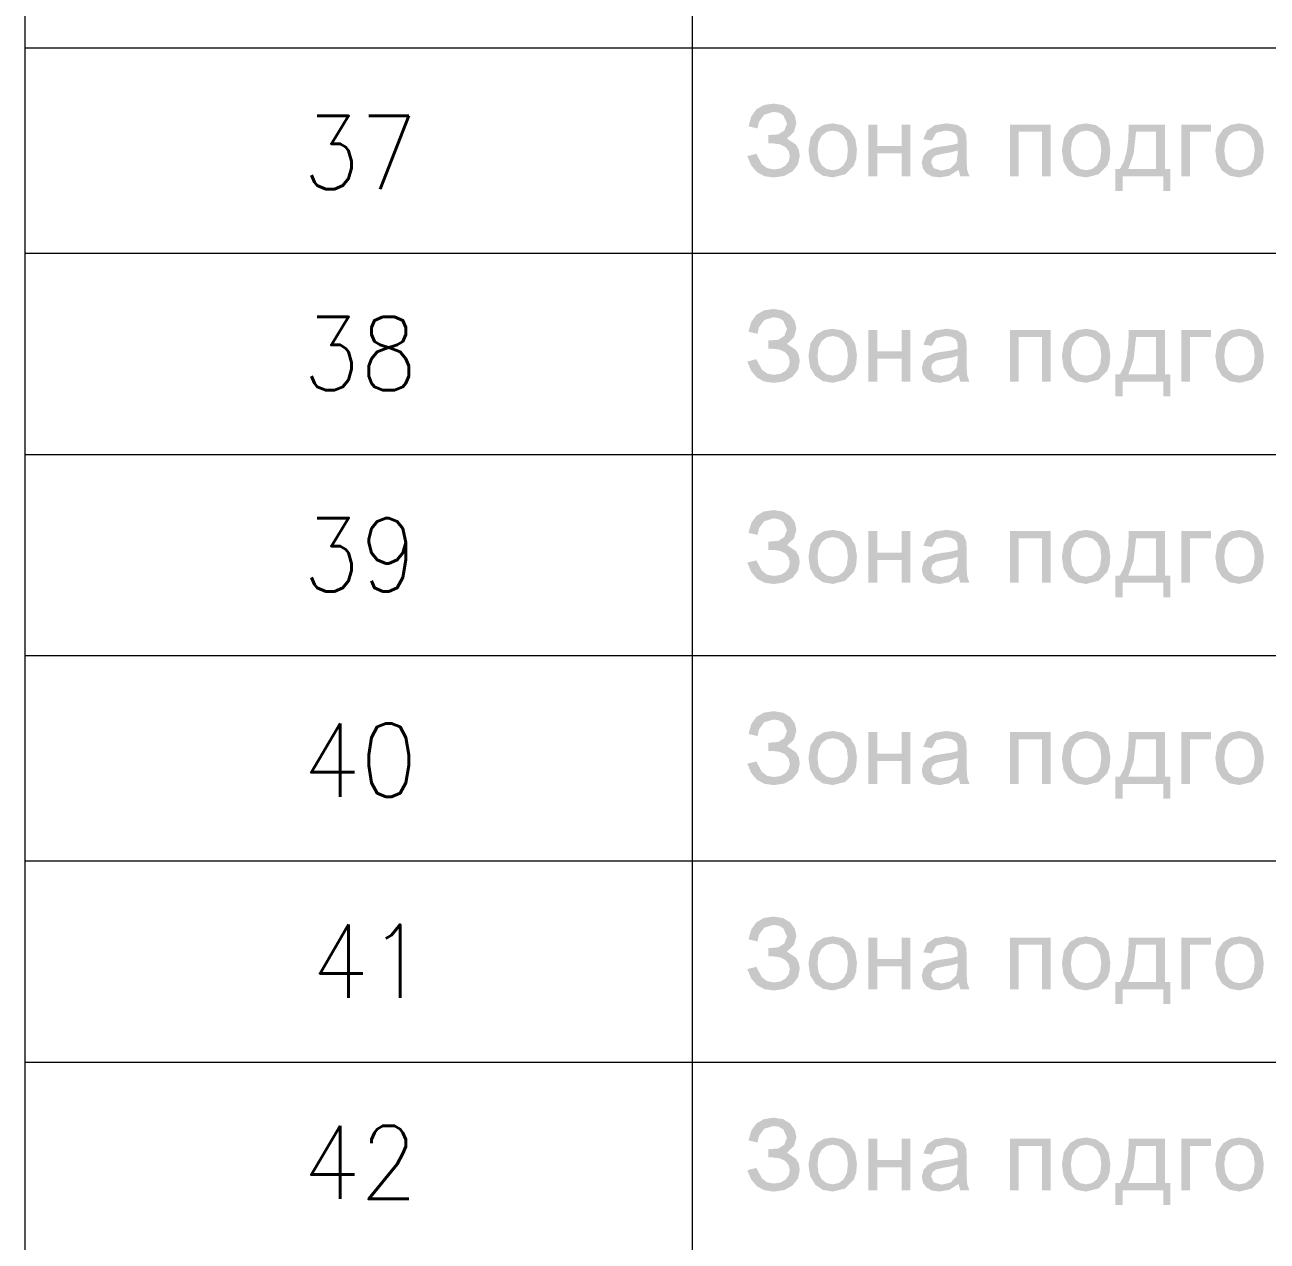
# Model space of a CAD drawing. Header units: millimetres. Extents: x 0 to 420, y 0 to 297.
# Drawn here: x 28.91 to 41.21, y 161 to 173.03 of the extents above; entities that cross this region are included whole.
import ezdxf

# ---------------------------------------------------------------- set-up
doc = ezdxf.new("R2010")
doc.units = ezdxf.units.MM
doc.styles.get("Standard").update_dxf_attribs({"font": 'STANDARD'})

msp = doc.modelspace()

# ---------------------------------------------------------------- hatches: boundary and pattern name
for points in [[(36.063151, 171.734206), (36.152448, 171.757357), (36.207018, 171.65428), (36.258212, 171.61535), (36.323876, 171.602465), (36.390159, 171.611974), (36.440733, 171.640499), (36.472979, 171.682667), (36.483728, 171.733103), (36.47229, 171.785193), (36.438528, 171.825708), (36.384854, 171.851753), (36.315056, 171.860434), (36.270408, 171.860434), (36.270408, 171.942014), (36.369075, 171.94918), (36.429709, 171.987214), (36.456167, 172.057218), (36.419787, 172.137695), (36.377481, 172.163258), (36.322773, 172.171871), (36.231272, 172.144861), (36.178906, 172.074306), (36.164574, 172.00816), (36.074726, 172.028555), (36.102726, 172.127033), (36.153619, 172.197502), (36.227353, 172.23986), (36.323876, 172.254002), (36.416549, 172.239533), (36.488138, 172.196124), (36.533544, 172.13363), (36.548772, 172.061628), (36.525345, 171.973571), (36.455616, 171.907839), (36.546015, 171.846654), (36.573301, 171.796149), (36.582396, 171.736962), (36.564619, 171.652695), (36.511289, 171.583724), (36.42902, 171.537835), (36.324427, 171.522539), (36.232753, 171.535768), (36.158649, 171.575456), (36.102115, 171.641602)], [(37.262359, 172.046745), (37.349451, 172.046745), (37.349451, 171.833976), (37.58978, 171.833976), (37.58978, 172.046745), (37.676872, 172.046745), (37.676872, 171.534666), (37.58978, 171.534666), (37.58978, 171.761767), (37.349451, 171.761767), (37.349451, 171.534666), (37.262359, 171.534666)], [(38.661616, 172.046745), (39.065657, 172.046745), (39.065657, 171.534666), (38.979116, 171.534666), (38.979116, 171.975087), (38.748708, 171.975087), (38.748708, 171.534666), (38.661616, 171.534666)], [(40.358695, 172.046745), (40.653596, 172.046745), (40.653596, 171.975087), (40.445787, 171.975087), (40.445787, 171.534666), (40.358695, 171.534666)], [(36.063151, 169.702206), (36.152448, 169.725357), (36.207018, 169.62228), (36.258212, 169.58335), (36.323876, 169.570465), (36.390159, 169.579974), (36.440733, 169.608499), (36.472979, 169.650667), (36.483728, 169.701103), (36.47229, 169.753193), (36.438528, 169.793708), (36.384854, 169.819753), (36.315056, 169.828434), (36.270408, 169.828434), (36.270408, 169.910014), (36.369075, 169.91718), (36.429709, 169.955214), (36.456167, 170.025218), (36.419787, 170.105696), (36.377481, 170.131258), (36.322773, 170.139871), (36.231272, 170.112861), (36.178906, 170.042306), (36.164574, 169.97616), (36.074726, 169.996555), (36.102726, 170.095033), (36.153619, 170.165502), (36.227353, 170.20786), (36.323876, 170.222002), (36.416549, 170.207533), (36.488138, 170.164124), (36.533544, 170.10163), (36.548772, 170.029628), (36.525345, 169.941571), (36.455616, 169.875839), (36.546015, 169.814654), (36.573301, 169.764149), (36.582396, 169.704962), (36.564619, 169.620695), (36.511289, 169.551724), (36.42902, 169.505835), (36.324427, 169.490539), (36.232753, 169.503768), (36.158649, 169.543456), (36.102115, 169.609602)], [(37.262359, 170.014745), (37.349451, 170.014745), (37.349451, 169.801976), (37.58978, 169.801976), (37.58978, 170.014745), (37.676872, 170.014745), (37.676872, 169.502666), (37.58978, 169.502666), (37.58978, 169.729767), (37.349451, 169.729767), (37.349451, 169.502666), (37.262359, 169.502666)], [(38.661616, 170.014745), (39.065657, 170.014745), (39.065657, 169.502666), (38.979116, 169.502666), (38.979116, 169.943087), (38.748708, 169.943087), (38.748708, 169.502666), (38.661616, 169.502666)], [(40.358695, 170.014745), (40.653596, 170.014745), (40.653596, 169.943087), (40.445787, 169.943087), (40.445787, 169.502666), (40.358695, 169.502666)], [(36.063151, 167.712539), (36.152448, 167.73569), (36.207018, 167.632613), (36.258212, 167.593683), (36.323876, 167.580799), (36.390159, 167.590307), (36.440733, 167.618833), (36.472979, 167.661001), (36.483728, 167.711437), (36.47229, 167.763527), (36.438528, 167.804041), (36.384854, 167.830086), (36.315056, 167.838768), (36.270408, 167.838768), (36.270408, 167.920347), (36.369075, 167.927513), (36.429709, 167.965547), (36.456167, 168.035551), (36.419787, 168.116029), (36.377481, 168.141591), (36.322773, 168.150204), (36.231272, 168.123195), (36.178906, 168.052639), (36.164574, 167.986493), (36.074726, 168.006888), (36.102726, 168.105366), (36.153619, 168.175836), (36.227353, 168.218193), (36.323876, 168.232335), (36.416549, 168.217866), (36.488138, 168.174458), (36.533544, 168.111964), (36.548772, 168.039961), (36.525345, 167.951904), (36.455616, 167.886172), (36.546015, 167.824987), (36.573301, 167.774482), (36.582396, 167.715295), (36.564619, 167.631028), (36.511289, 167.562057), (36.42902, 167.516169), (36.324427, 167.500873), (36.232753, 167.514102), (36.158649, 167.553789), (36.102115, 167.619935)], [(37.262359, 168.025078), (37.349451, 168.025078), (37.349451, 167.812309), (37.58978, 167.812309), (37.58978, 168.025078), (37.676872, 168.025078), (37.676872, 167.512999), (37.58978, 167.512999), (37.58978, 167.7401), (37.349451, 167.7401), (37.349451, 167.512999), (37.262359, 167.512999)], [(38.661616, 168.025078), (39.065657, 168.025078), (39.065657, 167.512999), (38.979116, 167.512999), (38.979116, 167.95342), (38.748708, 167.95342), (38.748708, 167.512999), (38.661616, 167.512999)], [(40.358695, 168.025078), (40.653596, 168.025078), (40.653596, 167.95342), (40.445787, 167.95342), (40.445787, 167.512999), (40.358695, 167.512999)], [(36.063151, 165.722873), (36.152448, 165.746024), (36.207018, 165.642946), (36.258212, 165.604017), (36.323876, 165.591132), (36.390159, 165.600641), (36.440733, 165.629166), (36.472979, 165.671334), (36.483728, 165.72177), (36.47229, 165.77386), (36.438528, 165.814374), (36.384854, 165.840419), (36.315056, 165.849101), (36.270408, 165.849101), (36.270408, 165.930681), (36.369075, 165.937847), (36.429709, 165.97588), (36.456167, 166.045885), (36.419787, 166.126362), (36.377481, 166.151925), (36.322773, 166.160538), (36.231272, 166.133528), (36.178906, 166.062972), (36.164574, 165.996827), (36.074726, 166.017222), (36.102726, 166.1157), (36.153619, 166.186169), (36.227353, 166.228526), (36.323876, 166.242669), (36.416549, 166.228199), (36.488138, 166.184791), (36.533544, 166.122297), (36.548772, 166.050294), (36.525345, 165.962238), (36.455616, 165.896505), (36.546015, 165.835321), (36.573301, 165.784815), (36.582396, 165.725629), (36.564619, 165.641362), (36.511289, 165.572391), (36.42902, 165.526502), (36.324427, 165.511206), (36.232753, 165.524435), (36.158649, 165.564123), (36.102115, 165.630268)], [(37.262359, 166.035412), (37.349451, 166.035412), (37.349451, 165.822643), (37.58978, 165.822643), (37.58978, 166.035412), (37.676872, 166.035412), (37.676872, 165.523333), (37.58978, 165.523333), (37.58978, 165.750433), (37.349451, 165.750433), (37.349451, 165.523333), (37.262359, 165.523333)], [(38.661616, 166.035412), (39.065657, 166.035412), (39.065657, 165.523333), (38.979116, 165.523333), (38.979116, 165.963754), (38.748708, 165.963754), (38.748708, 165.523333), (38.661616, 165.523333)], [(40.358695, 166.035412), (40.653596, 166.035412), (40.653596, 165.963754), (40.445787, 165.963754), (40.445787, 165.523333), (40.358695, 165.523333)], [(36.063151, 163.690873), (36.152448, 163.714024), (36.207018, 163.610946), (36.258212, 163.572017), (36.323876, 163.559132), (36.390159, 163.568641), (36.440733, 163.597166), (36.472979, 163.639334), (36.483728, 163.68977), (36.47229, 163.74186), (36.438528, 163.782374), (36.384854, 163.808419), (36.315056, 163.817101), (36.270408, 163.817101), (36.270408, 163.898681), (36.369075, 163.905847), (36.429709, 163.94388), (36.456167, 164.013885), (36.419787, 164.094362), (36.377481, 164.119925), (36.322773, 164.128538), (36.231272, 164.101528), (36.178906, 164.030972), (36.164574, 163.964827), (36.074726, 163.985222), (36.102726, 164.0837), (36.153619, 164.154169), (36.227353, 164.196526), (36.323876, 164.210669), (36.416549, 164.196199), (36.488138, 164.152791), (36.533544, 164.090297), (36.548772, 164.018294), (36.525345, 163.930238), (36.455616, 163.864505), (36.546015, 163.803321), (36.573301, 163.752815), (36.582396, 163.693629), (36.564619, 163.609362), (36.511289, 163.540391), (36.42902, 163.494502), (36.324427, 163.479206), (36.232753, 163.492435), (36.158649, 163.532123), (36.102115, 163.598268)], [(37.262359, 164.003412), (37.349451, 164.003412), (37.349451, 163.790643), (37.58978, 163.790643), (37.58978, 164.003412), (37.676872, 164.003412), (37.676872, 163.491333), (37.58978, 163.491333), (37.58978, 163.718433), (37.349451, 163.718433), (37.349451, 163.491333), (37.262359, 163.491333)], [(38.661616, 164.003412), (39.065657, 164.003412), (39.065657, 163.491333), (38.979116, 163.491333), (38.979116, 163.931754), (38.748708, 163.931754), (38.748708, 163.491333), (38.661616, 163.491333)], [(40.358695, 164.003412), (40.653596, 164.003412), (40.653596, 163.931754), (40.445787, 163.931754), (40.445787, 163.491333), (40.358695, 163.491333)], [(36.063151, 161.701206), (36.152448, 161.724357), (36.207018, 161.62128), (36.258212, 161.58235), (36.323876, 161.569465), (36.390159, 161.578974), (36.440733, 161.607499), (36.472979, 161.649667), (36.483728, 161.700104), (36.47229, 161.752193), (36.438528, 161.792708), (36.384854, 161.818753), (36.315056, 161.827434), (36.270408, 161.827434), (36.270408, 161.909014), (36.369075, 161.91618), (36.429709, 161.954214), (36.456167, 162.024218), (36.419787, 162.104696), (36.377481, 162.130258), (36.322773, 162.138871), (36.231272, 162.111861), (36.178906, 162.041306), (36.164574, 161.97516), (36.074726, 161.995555), (36.102726, 162.094033), (36.153619, 162.164502), (36.227353, 162.20686), (36.323876, 162.221002), (36.416549, 162.206533), (36.488138, 162.163124), (36.533544, 162.10063), (36.548772, 162.028628), (36.525345, 161.940571), (36.455616, 161.874839), (36.546015, 161.813654), (36.573301, 161.763149), (36.582396, 161.703962), (36.564619, 161.619695), (36.511289, 161.550724), (36.42902, 161.504836), (36.324427, 161.489539), (36.232753, 161.502768), (36.158649, 161.542456), (36.102115, 161.608602)], [(37.262359, 162.013745), (37.349451, 162.013745), (37.349451, 161.800976), (37.58978, 161.800976), (37.58978, 162.013745), (37.676872, 162.013745), (37.676872, 161.501666), (37.58978, 161.501666), (37.58978, 161.728767), (37.349451, 161.728767), (37.349451, 161.501666), (37.262359, 161.501666)], [(38.661616, 162.013745), (39.065657, 162.013745), (39.065657, 161.501666), (38.979116, 161.501666), (38.979116, 161.942087), (38.748708, 161.942087), (38.748708, 161.501666), (38.661616, 161.501666)], [(40.358695, 162.013745), (40.653596, 162.013745), (40.653596, 161.942087), (40.445787, 161.942087), (40.445787, 161.501666), (40.358695, 161.501666)]]:
    msp.add_hatch(color=251).paths.add_polyline_path(points, flags=0)
h = msp.add_hatch(color=251)
h.paths.add_polyline_path([(36.668519, 171.790981), (36.688087, 171.91466), (36.747342, 172.001545), (36.820585, 172.043989), (36.908297, 172.05832), (37.004278, 172.040957), (37.080828, 171.988867), (37.131195, 171.90653), (37.148076, 171.798147), (37.140634, 171.709401), (37.11831, 171.642153), (37.032321, 171.55451), (36.908297, 171.52309), (36.811146, 171.540178), (36.734664, 171.591992), (36.685055, 171.675984)], flags=0)
h.paths.add_polyline_path([(36.757264, 171.790981), (36.768013, 171.704509), (36.800259, 171.643255), (36.848697, 171.606806), (36.908297, 171.594748), (36.967415, 171.606875), (37.015784, 171.643807), (37.04803, 171.705749), (37.058779, 171.793737), (37.04803, 171.876833), (37.015784, 171.937604), (36.967415, 171.974329), (36.908297, 171.986663), (36.848697, 171.974329), (36.800259, 171.937604), (36.768013, 171.876488)], flags=0)
h = msp.add_hatch(color=251)
h.paths.add_polyline_path([(38.153675, 171.598056), (38.06052, 171.539627), (37.964608, 171.52309), (37.889919, 171.533426), (37.835073, 171.564432), (37.801104, 171.611285), (37.789873, 171.669714), (37.806961, 171.738064), (37.851609, 171.788225), (37.914448, 171.816888), (37.991618, 171.830117), (38.082431, 171.843347), (38.145958, 171.859883), (38.146509, 171.882483), (38.140377, 171.927614), (38.122256, 171.957448), (38.080501, 171.97929), (38.023037, 171.986663), (37.932638, 171.965165), (37.889643, 171.889097), (37.804756, 171.900673), (37.84279, 171.988867), (37.919409, 172.04013), (38.035715, 172.05832), (38.1421, 172.042886), (38.202733, 172.00375), (38.229743, 171.945321), (38.234153, 171.864844), (38.234153, 171.749089), (38.235462, 171.650352), (38.239665, 171.595851), (38.261713, 171.534666), (38.170763, 171.534666)], flags=0)
h.paths.add_polyline_path([(38.145958, 171.791532), (38.086909, 171.773618), (38.004296, 171.759011), (37.928779, 171.741372), (37.894604, 171.71326), (37.882477, 171.671919), (37.908384, 171.614041), (37.985554, 171.59089), (38.074851, 171.612939), (38.132178, 171.673021), (38.145958, 171.760113)], flags=0)
h = msp.add_hatch(color=251)
h.paths.add_polyline_path([(39.176279, 171.790981), (39.195847, 171.91466), (39.255103, 172.001545), (39.328345, 172.043989), (39.416058, 172.05832), (39.512038, 172.040957), (39.588588, 171.988867), (39.638955, 171.90653), (39.655836, 171.798147), (39.648395, 171.709401), (39.626071, 171.642153), (39.540081, 171.55451), (39.416058, 171.52309), (39.318906, 171.540178), (39.242425, 171.591992), (39.192815, 171.675984)], flags=0)
h.paths.add_polyline_path([(39.265025, 171.790981), (39.275773, 171.704509), (39.308019, 171.643255), (39.356457, 171.606806), (39.416058, 171.594748), (39.475175, 171.606875), (39.523544, 171.643807), (39.555791, 171.705749), (39.566539, 171.793737), (39.555791, 171.876833), (39.523544, 171.937604), (39.475175, 171.974329), (39.416058, 171.986663), (39.356457, 171.974329), (39.308019, 171.937604), (39.275773, 171.876488)], flags=0)
h = msp.add_hatch(color=251)
h.paths.add_polyline_path([(39.837918, 172.046745), (40.195106, 172.046745), (40.195106, 171.606324), (40.250779, 171.606324), (40.250779, 171.389696), (40.179121, 171.389696), (40.179121, 171.534666), (39.776182, 171.534666), (39.776182, 171.389696), (39.704524, 171.389696), (39.704524, 171.606324), (39.750275, 171.606324), (39.789859, 171.680333), (39.817661, 171.778372), (39.833681, 171.900492)], flags=0)
h.paths.add_polyline_path([(39.910679, 171.975087), (39.886356, 171.758046), (39.833509, 171.606324), (40.108565, 171.606324), (40.108565, 171.975087)], flags=0)
h = msp.add_hatch(color=251)
h.paths.add_polyline_path([(40.694665, 171.790981), (40.714233, 171.91466), (40.773489, 172.001545), (40.846732, 172.043989), (40.934444, 172.05832), (41.030424, 172.040957), (41.106974, 171.988867), (41.157341, 171.90653), (41.174222, 171.798147), (41.166781, 171.709401), (41.144457, 171.642153), (41.058467, 171.55451), (40.934444, 171.52309), (40.837292, 171.540178), (40.760811, 171.591992), (40.711202, 171.675984)], flags=0)
h.paths.add_polyline_path([(40.783411, 171.790981), (40.794159, 171.704509), (40.826406, 171.643255), (40.874844, 171.606806), (40.934444, 171.594748), (40.993562, 171.606875), (41.041931, 171.643807), (41.074177, 171.705749), (41.084926, 171.793737), (41.074177, 171.876833), (41.041931, 171.937604), (40.993562, 171.974329), (40.934444, 171.986663), (40.874844, 171.974329), (40.826406, 171.937604), (40.794159, 171.876488)], flags=0)
h = msp.add_hatch(color=251)
h.paths.add_polyline_path([(36.668519, 169.758981), (36.688087, 169.88266), (36.747342, 169.969545), (36.820585, 170.011989), (36.908297, 170.026321), (37.004278, 170.008957), (37.080828, 169.956867), (37.131195, 169.87453), (37.148076, 169.766147), (37.140634, 169.677401), (37.11831, 169.610153), (37.032321, 169.52251), (36.908297, 169.49109), (36.811146, 169.508178), (36.734664, 169.559992), (36.685055, 169.643984)], flags=0)
h.paths.add_polyline_path([(36.757264, 169.758981), (36.768013, 169.672509), (36.800259, 169.611255), (36.848697, 169.574806), (36.908297, 169.562748), (36.967415, 169.574875), (37.015784, 169.611807), (37.04803, 169.673749), (37.058779, 169.761737), (37.04803, 169.844833), (37.015784, 169.905604), (36.967415, 169.942329), (36.908297, 169.954663), (36.848697, 169.942329), (36.800259, 169.905604), (36.768013, 169.844488)], flags=0)
h = msp.add_hatch(color=251)
h.paths.add_polyline_path([(38.153675, 169.566056), (38.06052, 169.507627), (37.964608, 169.49109), (37.889919, 169.501426), (37.835073, 169.532432), (37.801104, 169.579285), (37.789873, 169.637714), (37.806961, 169.706064), (37.851609, 169.756225), (37.914448, 169.784888), (37.991618, 169.798117), (38.082431, 169.811347), (38.145958, 169.827883), (38.146509, 169.850483), (38.140377, 169.895614), (38.122256, 169.925448), (38.080501, 169.94729), (38.023037, 169.954663), (37.932638, 169.933165), (37.889643, 169.857097), (37.804756, 169.868673), (37.84279, 169.956867), (37.919409, 170.00813), (38.035715, 170.026321), (38.1421, 170.010886), (38.202733, 169.97175), (38.229743, 169.913321), (38.234153, 169.832844), (38.234153, 169.717089), (38.235462, 169.618352), (38.239665, 169.563851), (38.261713, 169.502666), (38.170763, 169.502666)], flags=0)
h.paths.add_polyline_path([(38.145958, 169.759532), (38.086909, 169.741618), (38.004296, 169.727011), (37.928779, 169.709372), (37.894604, 169.68126), (37.882477, 169.639919), (37.908384, 169.582041), (37.985554, 169.55889), (38.074851, 169.580939), (38.132178, 169.641021), (38.145958, 169.728113)], flags=0)
h = msp.add_hatch(color=251)
h.paths.add_polyline_path([(39.176279, 169.758981), (39.195847, 169.88266), (39.255103, 169.969545), (39.328345, 170.011989), (39.416058, 170.026321), (39.512038, 170.008957), (39.588588, 169.956867), (39.638955, 169.87453), (39.655836, 169.766147), (39.648395, 169.677401), (39.626071, 169.610153), (39.540081, 169.52251), (39.416058, 169.49109), (39.318906, 169.508178), (39.242425, 169.559992), (39.192815, 169.643984)], flags=0)
h.paths.add_polyline_path([(39.265025, 169.758981), (39.275773, 169.672509), (39.308019, 169.611255), (39.356457, 169.574806), (39.416058, 169.562748), (39.475175, 169.574875), (39.523544, 169.611807), (39.555791, 169.673749), (39.566539, 169.761737), (39.555791, 169.844833), (39.523544, 169.905604), (39.475175, 169.942329), (39.416058, 169.954663), (39.356457, 169.942329), (39.308019, 169.905604), (39.275773, 169.844488)], flags=0)
h = msp.add_hatch(color=251)
h.paths.add_polyline_path([(40.694665, 169.758981), (40.714233, 169.88266), (40.773489, 169.969545), (40.846732, 170.011989), (40.934444, 170.026321), (41.030424, 170.008957), (41.106974, 169.956867), (41.157341, 169.87453), (41.174222, 169.766147), (41.166781, 169.677401), (41.144457, 169.610153), (41.058467, 169.52251), (40.934444, 169.49109), (40.837292, 169.508178), (40.760811, 169.559992), (40.711202, 169.643984)], flags=0)
h.paths.add_polyline_path([(40.783411, 169.758981), (40.794159, 169.672509), (40.826406, 169.611255), (40.874844, 169.574806), (40.934444, 169.562748), (40.993562, 169.574875), (41.041931, 169.611807), (41.074177, 169.673749), (41.084926, 169.761737), (41.074177, 169.844833), (41.041931, 169.905604), (40.993562, 169.942329), (40.934444, 169.954663), (40.874844, 169.942329), (40.826406, 169.905604), (40.794159, 169.844488)], flags=0)
h = msp.add_hatch(color=251)
h.paths.add_polyline_path([(39.837918, 170.014745), (40.195106, 170.014745), (40.195106, 169.574324), (40.250779, 169.574324), (40.250779, 169.357696), (40.179121, 169.357696), (40.179121, 169.502666), (39.776182, 169.502666), (39.776182, 169.357696), (39.704524, 169.357696), (39.704524, 169.574324), (39.750275, 169.574324), (39.789859, 169.648333), (39.817661, 169.746372), (39.833681, 169.868492)], flags=0)
h.paths.add_polyline_path([(39.910679, 169.943087), (39.886356, 169.726046), (39.833509, 169.574324), (40.108565, 169.574324), (40.108565, 169.943087)], flags=0)
h = msp.add_hatch(color=251)
h.paths.add_polyline_path([(36.668519, 167.769314), (36.688087, 167.892993), (36.747342, 167.979879), (36.820585, 168.022322), (36.908297, 168.036654), (37.004278, 168.019291), (37.080828, 167.967201), (37.131195, 167.884863), (37.148076, 167.77648), (37.140634, 167.687735), (37.11831, 167.620486), (37.032321, 167.532843), (36.908297, 167.501424), (36.811146, 167.518511), (36.734664, 167.570326), (36.685055, 167.654317)], flags=0)
h.paths.add_polyline_path([(36.757264, 167.769314), (36.768013, 167.682843), (36.800259, 167.621589), (36.848697, 167.58514), (36.908297, 167.573082), (36.967415, 167.585209), (37.015784, 167.62214), (37.04803, 167.684083), (37.058779, 167.772071), (37.04803, 167.855166), (37.015784, 167.915938), (36.967415, 167.952662), (36.908297, 167.964996), (36.848697, 167.952662), (36.800259, 167.915938), (36.768013, 167.854822)], flags=0)
h = msp.add_hatch(color=251)
h.paths.add_polyline_path([(38.153675, 167.576389), (38.06052, 167.51796), (37.964608, 167.501424), (37.889919, 167.511759), (37.835073, 167.542765), (37.801104, 167.589618), (37.789873, 167.648047), (37.806961, 167.716398), (37.851609, 167.766558), (37.914448, 167.795222), (37.991618, 167.808451), (38.082431, 167.82168), (38.145958, 167.838216), (38.146509, 167.860816), (38.140377, 167.905947), (38.122256, 167.935781), (38.080501, 167.957623), (38.023037, 167.964996), (37.932638, 167.943498), (37.889643, 167.867431), (37.804756, 167.879006), (37.84279, 167.967201), (37.919409, 168.018464), (38.035715, 168.036654), (38.1421, 168.02122), (38.202733, 167.982084), (38.229743, 167.923655), (38.234153, 167.843177), (38.234153, 167.727422), (38.235462, 167.628686), (38.239665, 167.574184), (38.261713, 167.512999), (38.170763, 167.512999)], flags=0)
h.paths.add_polyline_path([(38.145958, 167.769866), (38.086909, 167.751951), (38.004296, 167.737344), (37.928779, 167.719705), (37.894604, 167.691593), (37.882477, 167.650252), (37.908384, 167.592374), (37.985554, 167.569223), (38.074851, 167.591272), (38.132178, 167.651354), (38.145958, 167.738446)], flags=0)
h = msp.add_hatch(color=251)
h.paths.add_polyline_path([(39.176279, 167.769314), (39.195847, 167.892993), (39.255103, 167.979879), (39.328345, 168.022322), (39.416058, 168.036654), (39.512038, 168.019291), (39.588588, 167.967201), (39.638955, 167.884863), (39.655836, 167.77648), (39.648395, 167.687735), (39.626071, 167.620486), (39.540081, 167.532843), (39.416058, 167.501424), (39.318906, 167.518511), (39.242425, 167.570326), (39.192815, 167.654317)], flags=0)
h.paths.add_polyline_path([(39.265025, 167.769314), (39.275773, 167.682843), (39.308019, 167.621589), (39.356457, 167.58514), (39.416058, 167.573082), (39.475175, 167.585209), (39.523544, 167.62214), (39.555791, 167.684083), (39.566539, 167.772071), (39.555791, 167.855166), (39.523544, 167.915938), (39.475175, 167.952662), (39.416058, 167.964996), (39.356457, 167.952662), (39.308019, 167.915938), (39.275773, 167.854822)], flags=0)
h = msp.add_hatch(color=251)
h.paths.add_polyline_path([(39.837918, 168.025078), (40.195106, 168.025078), (40.195106, 167.584657), (40.250779, 167.584657), (40.250779, 167.36803), (40.179121, 167.36803), (40.179121, 167.512999), (39.776182, 167.512999), (39.776182, 167.36803), (39.704524, 167.36803), (39.704524, 167.584657), (39.750275, 167.584657), (39.789859, 167.658667), (39.817661, 167.756705), (39.833681, 167.878825)], flags=0)
h.paths.add_polyline_path([(39.910679, 167.95342), (39.886356, 167.736379), (39.833509, 167.584657), (40.108565, 167.584657), (40.108565, 167.95342)], flags=0)
h = msp.add_hatch(color=251)
h.paths.add_polyline_path([(40.694665, 167.769314), (40.714233, 167.892993), (40.773489, 167.979879), (40.846732, 168.022322), (40.934444, 168.036654), (41.030424, 168.019291), (41.106974, 167.967201), (41.157341, 167.884863), (41.174222, 167.77648), (41.166781, 167.687735), (41.144457, 167.620486), (41.058467, 167.532843), (40.934444, 167.501424), (40.837292, 167.518511), (40.760811, 167.570326), (40.711202, 167.654317)], flags=0)
h.paths.add_polyline_path([(40.783411, 167.769314), (40.794159, 167.682843), (40.826406, 167.621589), (40.874844, 167.58514), (40.934444, 167.573082), (40.993562, 167.585209), (41.041931, 167.62214), (41.074177, 167.684083), (41.084926, 167.772071), (41.074177, 167.855166), (41.041931, 167.915938), (40.993562, 167.952662), (40.934444, 167.964996), (40.874844, 167.952662), (40.826406, 167.915938), (40.794159, 167.854822)], flags=0)
h = msp.add_hatch(color=251)
h.paths.add_polyline_path([(36.668519, 165.779648), (36.688087, 165.903327), (36.747342, 165.990212), (36.820585, 166.032656), (36.908297, 166.046987), (37.004278, 166.029624), (37.080828, 165.977534), (37.131195, 165.895196), (37.148076, 165.786814), (37.140634, 165.698068), (37.11831, 165.63082), (37.032321, 165.543176), (36.908297, 165.511757), (36.811146, 165.528845), (36.734664, 165.580659), (36.685055, 165.66465)], flags=0)
h.paths.add_polyline_path([(36.757264, 165.779648), (36.768013, 165.693176), (36.800259, 165.631922), (36.848697, 165.595473), (36.908297, 165.583415), (36.967415, 165.595542), (37.015784, 165.632473), (37.04803, 165.694416), (37.058779, 165.782404), (37.04803, 165.8655), (37.015784, 165.926271), (36.967415, 165.962996), (36.908297, 165.975329), (36.848697, 165.962996), (36.800259, 165.926271), (36.768013, 165.865155)], flags=0)
h = msp.add_hatch(color=251)
h.paths.add_polyline_path([(38.153675, 165.586722), (38.06052, 165.528294), (37.964608, 165.511757), (37.889919, 165.522092), (37.835073, 165.553098), (37.801104, 165.599952), (37.789873, 165.65838), (37.806961, 165.726731), (37.851609, 165.776892), (37.914448, 165.805555), (37.991618, 165.818784), (38.082431, 165.832013), (38.145958, 165.84855), (38.146509, 165.87115), (38.140377, 165.91628), (38.122256, 165.946115), (38.080501, 165.967957), (38.023037, 165.975329), (37.932638, 165.953832), (37.889643, 165.877764), (37.804756, 165.88934), (37.84279, 165.977534), (37.919409, 166.028797), (38.035715, 166.046987), (38.1421, 166.031553), (38.202733, 165.992417), (38.229743, 165.933988), (38.234153, 165.853511), (38.234153, 165.737755), (38.235462, 165.639019), (38.239665, 165.584518), (38.261713, 165.523333), (38.170763, 165.523333)], flags=0)
h.paths.add_polyline_path([(38.145958, 165.780199), (38.086909, 165.762284), (38.004296, 165.747677), (37.928779, 165.730038), (37.894604, 165.701926), (37.882477, 165.660585), (37.908384, 165.602708), (37.985554, 165.579557), (38.074851, 165.601605), (38.132178, 165.661688), (38.145958, 165.74878)], flags=0)
h = msp.add_hatch(color=251)
h.paths.add_polyline_path([(39.176279, 165.779648), (39.195847, 165.903327), (39.255103, 165.990212), (39.328345, 166.032656), (39.416058, 166.046987), (39.512038, 166.029624), (39.588588, 165.977534), (39.638955, 165.895196), (39.655836, 165.786814), (39.648395, 165.698068), (39.626071, 165.63082), (39.540081, 165.543176), (39.416058, 165.511757), (39.318906, 165.528845), (39.242425, 165.580659), (39.192815, 165.66465)], flags=0)
h.paths.add_polyline_path([(39.265025, 165.779648), (39.275773, 165.693176), (39.308019, 165.631922), (39.356457, 165.595473), (39.416058, 165.583415), (39.475175, 165.595542), (39.523544, 165.632473), (39.555791, 165.694416), (39.566539, 165.782404), (39.555791, 165.8655), (39.523544, 165.926271), (39.475175, 165.962996), (39.416058, 165.975329), (39.356457, 165.962996), (39.308019, 165.926271), (39.275773, 165.865155)], flags=0)
h = msp.add_hatch(color=251)
h.paths.add_polyline_path([(39.837918, 166.035412), (40.195106, 166.035412), (40.195106, 165.594991), (40.250779, 165.594991), (40.250779, 165.378363), (40.179121, 165.378363), (40.179121, 165.523333), (39.776182, 165.523333), (39.776182, 165.378363), (39.704524, 165.378363), (39.704524, 165.594991), (39.750275, 165.594991), (39.789859, 165.669), (39.817661, 165.767039), (39.833681, 165.889159)], flags=0)
h.paths.add_polyline_path([(39.910679, 165.963754), (39.886356, 165.746713), (39.833509, 165.594991), (40.108565, 165.594991), (40.108565, 165.963754)], flags=0)
h = msp.add_hatch(color=251)
h.paths.add_polyline_path([(40.694665, 165.779648), (40.714233, 165.903327), (40.773489, 165.990212), (40.846732, 166.032656), (40.934444, 166.046987), (41.030424, 166.029624), (41.106974, 165.977534), (41.157341, 165.895196), (41.174222, 165.786814), (41.166781, 165.698068), (41.144457, 165.63082), (41.058467, 165.543176), (40.934444, 165.511757), (40.837292, 165.528845), (40.760811, 165.580659), (40.711202, 165.66465)], flags=0)
h.paths.add_polyline_path([(40.783411, 165.779648), (40.794159, 165.693176), (40.826406, 165.631922), (40.874844, 165.595473), (40.934444, 165.583415), (40.993562, 165.595542), (41.041931, 165.632473), (41.074177, 165.694416), (41.084926, 165.782404), (41.074177, 165.8655), (41.041931, 165.926271), (40.993562, 165.962996), (40.934444, 165.975329), (40.874844, 165.962996), (40.826406, 165.926271), (40.794159, 165.865155)], flags=0)
h = msp.add_hatch(color=251)
h.paths.add_polyline_path([(36.668519, 163.747648), (36.688087, 163.871327), (36.747342, 163.958212), (36.820585, 164.000656), (36.908297, 164.014987), (37.004278, 163.997624), (37.080828, 163.945534), (37.131195, 163.863196), (37.148076, 163.754814), (37.140634, 163.666068), (37.11831, 163.59882), (37.032321, 163.511176), (36.908297, 163.479757), (36.811146, 163.496845), (36.734664, 163.548659), (36.685055, 163.63265)], flags=0)
h.paths.add_polyline_path([(36.757264, 163.747648), (36.768013, 163.661176), (36.800259, 163.599922), (36.848697, 163.563473), (36.908297, 163.551415), (36.967415, 163.563542), (37.015784, 163.600473), (37.04803, 163.662416), (37.058779, 163.750404), (37.04803, 163.8335), (37.015784, 163.894271), (36.967415, 163.930996), (36.908297, 163.943329), (36.848697, 163.930996), (36.800259, 163.894271), (36.768013, 163.833155)], flags=0)
h = msp.add_hatch(color=251)
h.paths.add_polyline_path([(38.153675, 163.554722), (38.06052, 163.496294), (37.964608, 163.479757), (37.889919, 163.490092), (37.835073, 163.521098), (37.801104, 163.567952), (37.789873, 163.62638), (37.806961, 163.694731), (37.851609, 163.744892), (37.914448, 163.773555), (37.991618, 163.786784), (38.082431, 163.800013), (38.145958, 163.81655), (38.146509, 163.83915), (38.140377, 163.88428), (38.122256, 163.914115), (38.080501, 163.935957), (38.023037, 163.943329), (37.932638, 163.921832), (37.889643, 163.845764), (37.804756, 163.85734), (37.84279, 163.945534), (37.919409, 163.996797), (38.035715, 164.014987), (38.1421, 163.999553), (38.202733, 163.960417), (38.229743, 163.901988), (38.234153, 163.821511), (38.234153, 163.705755), (38.235462, 163.607019), (38.239665, 163.552518), (38.261713, 163.491333), (38.170763, 163.491333)], flags=0)
h.paths.add_polyline_path([(38.145958, 163.748199), (38.086909, 163.730285), (38.004296, 163.715677), (37.928779, 163.698038), (37.894604, 163.669926), (37.882477, 163.628585), (37.908384, 163.570708), (37.985554, 163.547557), (38.074851, 163.569605), (38.132178, 163.629688), (38.145958, 163.71678)], flags=0)
h = msp.add_hatch(color=251)
h.paths.add_polyline_path([(39.176279, 163.747648), (39.195847, 163.871327), (39.255103, 163.958212), (39.328345, 164.000656), (39.416058, 164.014987), (39.512038, 163.997624), (39.588588, 163.945534), (39.638955, 163.863196), (39.655836, 163.754814), (39.648395, 163.666068), (39.626071, 163.59882), (39.540081, 163.511176), (39.416058, 163.479757), (39.318906, 163.496845), (39.242425, 163.548659), (39.192815, 163.63265)], flags=0)
h.paths.add_polyline_path([(39.265025, 163.747648), (39.275773, 163.661176), (39.308019, 163.599922), (39.356457, 163.563473), (39.416058, 163.551415), (39.475175, 163.563542), (39.523544, 163.600473), (39.555791, 163.662416), (39.566539, 163.750404), (39.555791, 163.8335), (39.523544, 163.894271), (39.475175, 163.930996), (39.416058, 163.943329), (39.356457, 163.930996), (39.308019, 163.894271), (39.275773, 163.833155)], flags=0)
h = msp.add_hatch(color=251)
h.paths.add_polyline_path([(39.837918, 164.003412), (40.195106, 164.003412), (40.195106, 163.562991), (40.250779, 163.562991), (40.250779, 163.346363), (40.179121, 163.346363), (40.179121, 163.491333), (39.776182, 163.491333), (39.776182, 163.346363), (39.704524, 163.346363), (39.704524, 163.562991), (39.750275, 163.562991), (39.789859, 163.637), (39.817661, 163.735039), (39.833681, 163.857159)], flags=0)
h.paths.add_polyline_path([(39.910679, 163.931754), (39.886356, 163.714713), (39.833509, 163.562991), (40.108565, 163.562991), (40.108565, 163.931754)], flags=0)
h = msp.add_hatch(color=251)
h.paths.add_polyline_path([(40.694665, 163.747648), (40.714233, 163.871327), (40.773489, 163.958212), (40.846732, 164.000656), (40.934444, 164.014987), (41.030424, 163.997624), (41.106974, 163.945534), (41.157341, 163.863196), (41.174222, 163.754814), (41.166781, 163.666068), (41.144457, 163.59882), (41.058467, 163.511176), (40.934444, 163.479757), (40.837292, 163.496845), (40.760811, 163.548659), (40.711202, 163.63265)], flags=0)
h.paths.add_polyline_path([(40.783411, 163.747648), (40.794159, 163.661176), (40.826406, 163.599922), (40.874844, 163.563473), (40.934444, 163.551415), (40.993562, 163.563542), (41.041931, 163.600473), (41.074177, 163.662416), (41.084926, 163.750404), (41.074177, 163.8335), (41.041931, 163.894271), (40.993562, 163.930996), (40.934444, 163.943329), (40.874844, 163.930996), (40.826406, 163.894271), (40.794159, 163.833155)], flags=0)
h = msp.add_hatch(color=251)
h.paths.add_polyline_path([(36.668519, 161.757981), (36.688087, 161.88166), (36.747342, 161.968545), (36.820585, 162.010989), (36.908297, 162.025321), (37.004278, 162.007957), (37.080828, 161.955867), (37.131195, 161.87353), (37.148076, 161.765147), (37.140634, 161.676401), (37.11831, 161.609153), (37.032321, 161.52151), (36.908297, 161.49009), (36.811146, 161.507178), (36.734664, 161.558992), (36.685055, 161.642984)], flags=0)
h.paths.add_polyline_path([(36.757264, 161.757981), (36.768013, 161.671509), (36.800259, 161.610255), (36.848697, 161.573806), (36.908297, 161.561748), (36.967415, 161.573875), (37.015784, 161.610807), (37.04803, 161.672749), (37.058779, 161.760737), (37.04803, 161.843833), (37.015784, 161.904604), (36.967415, 161.941329), (36.908297, 161.953663), (36.848697, 161.941329), (36.800259, 161.904604), (36.768013, 161.843488)], flags=0)
h = msp.add_hatch(color=251)
h.paths.add_polyline_path([(38.153675, 161.565056), (38.06052, 161.506627), (37.964608, 161.49009), (37.889919, 161.500426), (37.835073, 161.531432), (37.801104, 161.578285), (37.789873, 161.636714), (37.806961, 161.705064), (37.851609, 161.755225), (37.914448, 161.783888), (37.991618, 161.797117), (38.082431, 161.810347), (38.145958, 161.826883), (38.146509, 161.849483), (38.140377, 161.894614), (38.122256, 161.924448), (38.080501, 161.94629), (38.023037, 161.953663), (37.932638, 161.932165), (37.889643, 161.856097), (37.804756, 161.867673), (37.84279, 161.955867), (37.919409, 162.00713), (38.035715, 162.025321), (38.1421, 162.009887), (38.202733, 161.97075), (38.229743, 161.912321), (38.234153, 161.831844), (38.234153, 161.716089), (38.235462, 161.617352), (38.239665, 161.562851), (38.261713, 161.501666), (38.170763, 161.501666)], flags=0)
h.paths.add_polyline_path([(38.145958, 161.758532), (38.086909, 161.740618), (38.004296, 161.726011), (37.928779, 161.708372), (37.894604, 161.68026), (37.882477, 161.638919), (37.908384, 161.581041), (37.985554, 161.55789), (38.074851, 161.579939), (38.132178, 161.640021), (38.145958, 161.727113)], flags=0)
h = msp.add_hatch(color=251)
h.paths.add_polyline_path([(39.176279, 161.757981), (39.195847, 161.88166), (39.255103, 161.968545), (39.328345, 162.010989), (39.416058, 162.025321), (39.512038, 162.007957), (39.588588, 161.955867), (39.638955, 161.87353), (39.655836, 161.765147), (39.648395, 161.676401), (39.626071, 161.609153), (39.540081, 161.52151), (39.416058, 161.49009), (39.318906, 161.507178), (39.242425, 161.558992), (39.192815, 161.642984)], flags=0)
h.paths.add_polyline_path([(39.265025, 161.757981), (39.275773, 161.671509), (39.308019, 161.610255), (39.356457, 161.573806), (39.416058, 161.561748), (39.475175, 161.573875), (39.523544, 161.610807), (39.555791, 161.672749), (39.566539, 161.760737), (39.555791, 161.843833), (39.523544, 161.904604), (39.475175, 161.941329), (39.416058, 161.953663), (39.356457, 161.941329), (39.308019, 161.904604), (39.275773, 161.843488)], flags=0)
h = msp.add_hatch(color=251)
h.paths.add_polyline_path([(39.837918, 162.013745), (40.195106, 162.013745), (40.195106, 161.573324), (40.250779, 161.573324), (40.250779, 161.356696), (40.179121, 161.356696), (40.179121, 161.501666), (39.776182, 161.501666), (39.776182, 161.356696), (39.704524, 161.356696), (39.704524, 161.573324), (39.750275, 161.573324), (39.789859, 161.647333), (39.817661, 161.745372), (39.833681, 161.867492)], flags=0)
h.paths.add_polyline_path([(39.910679, 161.942087), (39.886356, 161.725046), (39.833509, 161.573324), (40.108565, 161.573324), (40.108565, 161.942087)], flags=0)
h = msp.add_hatch(color=251)
h.paths.add_polyline_path([(40.694665, 161.757981), (40.714233, 161.88166), (40.773489, 161.968545), (40.846732, 162.010989), (40.934444, 162.025321), (41.030424, 162.007957), (41.106974, 161.955867), (41.157341, 161.87353), (41.174222, 161.765147), (41.166781, 161.676401), (41.144457, 161.609153), (41.058467, 161.52151), (40.934444, 161.49009), (40.837292, 161.507178), (40.760811, 161.558992), (40.711202, 161.642984)], flags=0)
h.paths.add_polyline_path([(40.783411, 161.757981), (40.794159, 161.671509), (40.826406, 161.610255), (40.874844, 161.573806), (40.934444, 161.561748), (40.993562, 161.573875), (41.041931, 161.610807), (41.074177, 161.672749), (41.084926, 161.760737), (41.074177, 161.843833), (41.041931, 161.904604), (40.993562, 161.941329), (40.934444, 161.953663), (40.874844, 161.941329), (40.826406, 161.904604), (40.794159, 161.843488)], flags=0)

# ---------------------------------------------------------------- linework, layer by layer
at = {"color": 7, "lineweight": 0}
for points in [[(28.913668, 249.258666), (28.913668, 42.502666)], [(35.517668, 249.258666), (35.517668, 42.502666)], [(28.913668, 172.804666), (77.681668, 172.804666)], [(28.913668, 170.772666), (77.681668, 170.772666)], [(28.913668, 168.782999), (77.681668, 168.782999)], [(28.913668, 166.793333), (77.681668, 166.793333)], [(28.913668, 164.761333), (77.681668, 164.761333)], [(28.913668, 162.771666), (77.681668, 162.771666)]]:
    msp.add_lwpolyline(points, dxfattribs=at)

# ---------------------------------------------------------------- texts
at = {"color": 251, "char_height": 0.724708, "attachment_point": 1}
for s, insert, width in [('37', (31.665335, 172.132377), 0.88575422), ('38', (31.665335, 170.142705), 0.88575422), ('39', (31.665335, 168.153041), 0.88575422), ('40', (31.665335, 166.121038), 0.96627733), ('41', (31.750002, 164.131375), 0.80523111), ('42', (31.665335, 162.141712), 0.96627733)]:
    msp.add_mtext(s, dxfattribs=dict(at, insert=insert, width=width))

doc.saveas('drawing.dxf')
